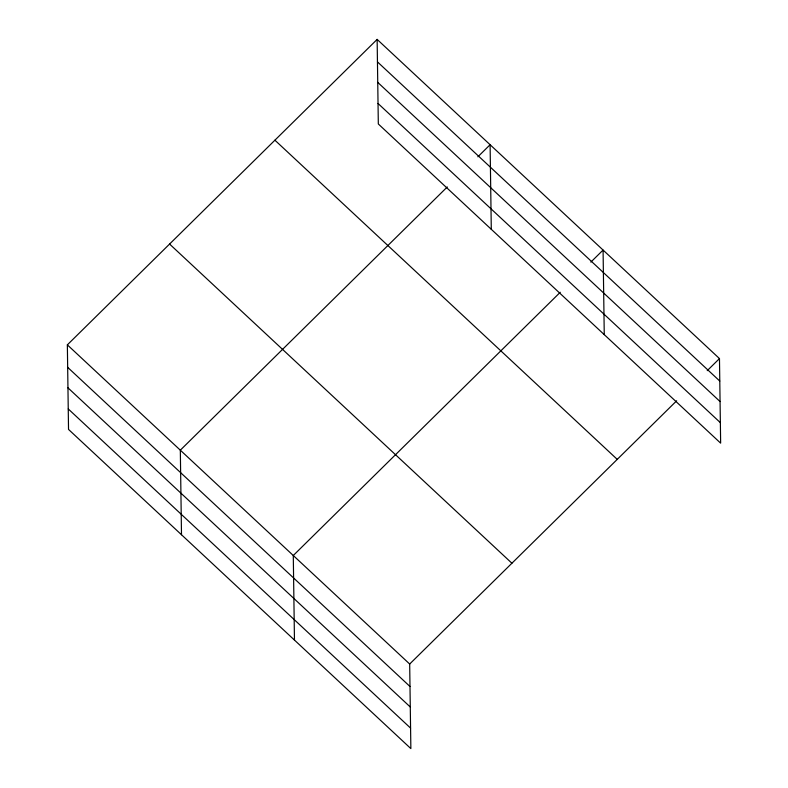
<?xml version="1.0" encoding="UTF-8"?>
<svg xmlns="http://www.w3.org/2000/svg" width="788" height="788" viewBox="0 0 788 788"><rect width="100%" height="100%" fill="white"/><g stroke="black" fill="none" stroke-linecap="round" stroke-linejoin="round"><path stroke-width="1.18" d="M67.354 344.849L409.681 664.028L410.863 748.6L68.526 429.421L67.354 344.849L377.137 39.4L719.474 358.579L720.646 443.151L378.319 123.972L377.137 39.4M447.288 186.943L180.324 450.175L181.496 534.747M477.873 156.792L490.106 144.726L491.288 229.308M560.258 292.269L293.284 555.501L294.466 640.083M590.842 262.118L603.076 250.062L604.258 334.634M409.681 664.028L676.656 400.796M707.24 370.646L719.474 358.579M377.452 61.888L719.779 381.067M377.738 82.376L720.065 401.555M378.033 103.484L720.36 422.663M274.904 140.195L617.24 459.374M169.578 244.053L511.914 563.233M67.66 367.336L409.996 686.515M67.955 387.824L410.282 707.003M68.241 408.933L410.578 728.112"/></g></svg>
